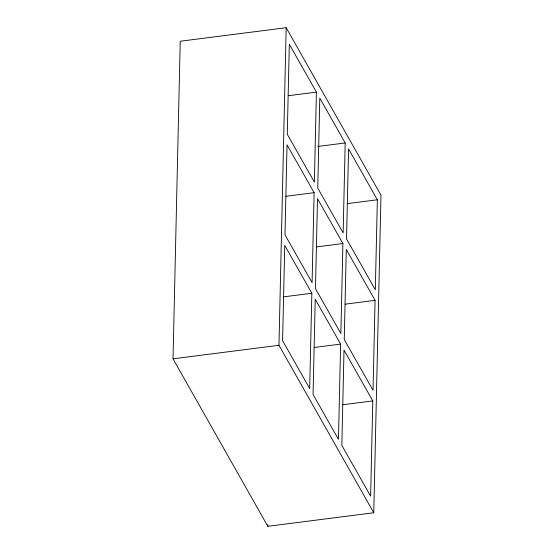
<?xml version="1.0" encoding="UTF-8"?>
<svg xmlns="http://www.w3.org/2000/svg" width="554" height="554" viewBox="0 0 554 554"><rect width="100%" height="100%" fill="white"/><g stroke="black" fill="none" stroke-linecap="round" stroke-linejoin="round"><path stroke-width="0.83" d="M173.021 358.826L180.23 41.238L286.176 27.7L380.979 195.174L373.77 512.762L267.824 526.3L173.021 358.826L278.967 345.287L373.77 512.762M267.824 526.3L267.866 524.569M278.967 345.287L286.176 27.7M311.847 293.253L309.679 388.527L282.595 340.682L284.756 245.401L311.847 293.253L283.648 296.861M314.125 192.688L312.082 282.672L284.998 234.82L287.041 144.836L314.125 192.688L285.933 196.289M316.41 92.116L314.367 182.1L287.277 134.248L289.32 44.265L316.41 92.116L288.212 95.724M340.627 344.096L338.459 439.37L313.065 394.51L315.233 299.236L340.627 344.096L314.139 347.483M342.905 243.525L340.862 333.508L315.468 288.648L317.511 198.664L342.905 243.525L316.417 246.911M345.19 142.96L343.148 232.943L317.754 188.083L319.797 98.1L345.19 142.96L317.844 146.45M372.787 400.916L370.626 496.197L341.846 445.354L344.013 350.08L372.787 400.916L342.884 404.739M375.072 300.351L373.029 390.335L344.249 339.491L346.292 249.508L375.072 300.351L345.17 304.174M377.357 199.779L375.314 289.763L346.534 238.919L348.577 148.943L377.357 199.779L347.448 203.602"/></g></svg>
